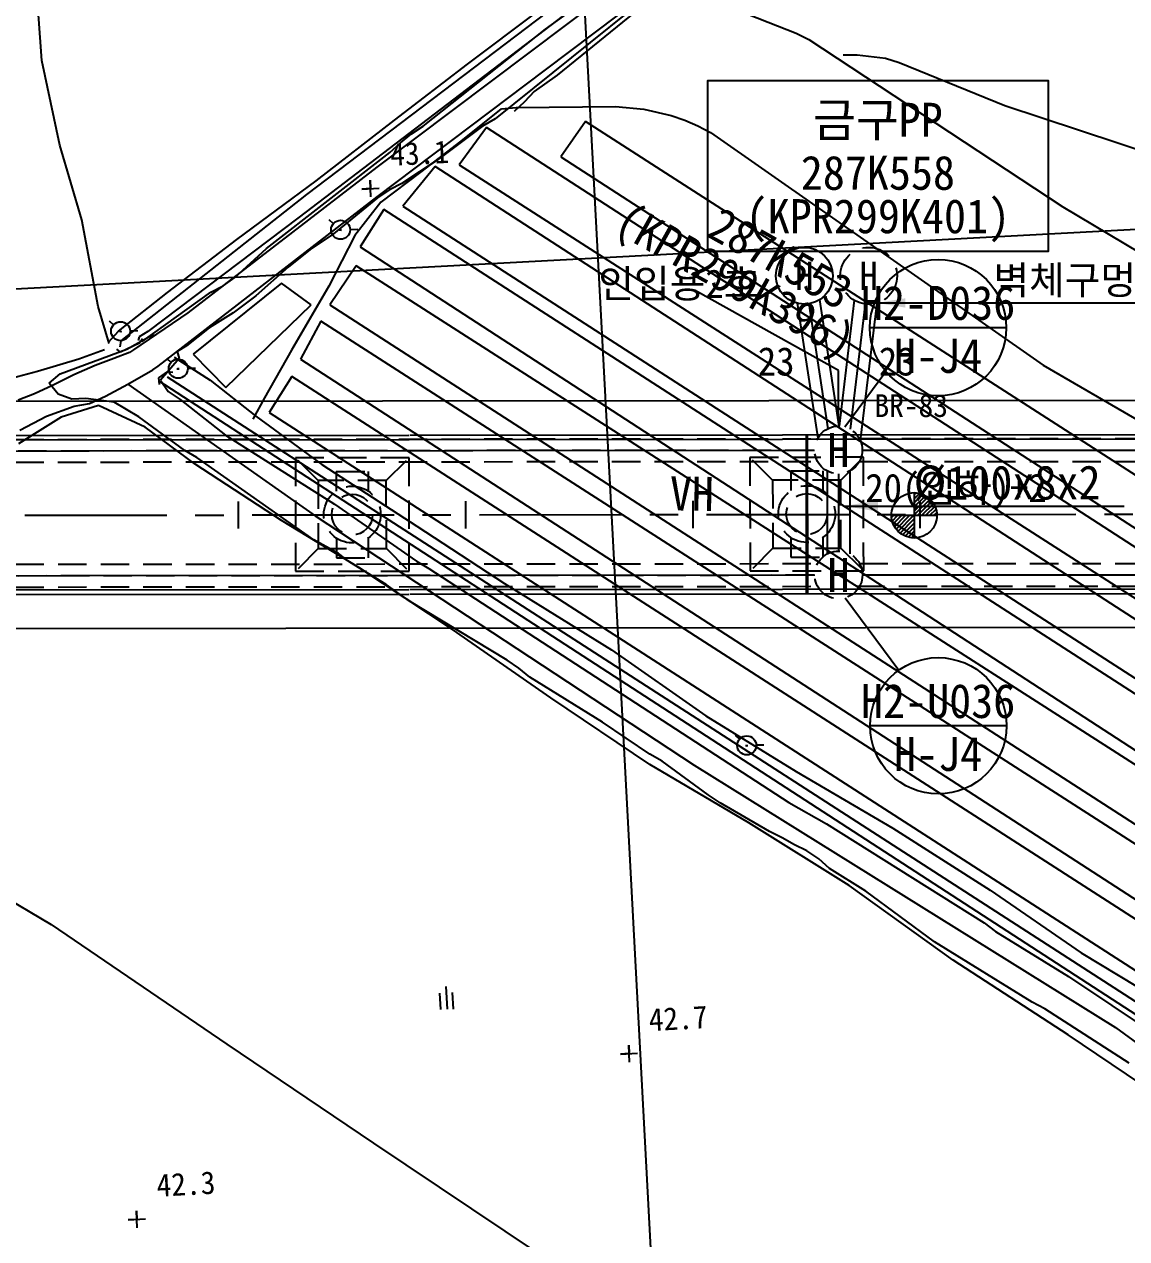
# Model space of a CAD drawing. Header units: millimetres. Extents: x 1510 to 2306, y 1103 to 1810.
# Drawn here: x 2077.2 to 2174.2, y 1418.7 to 1525.7 of the extents above; entities that cross this region are included whole.
import ezdxf
from ezdxf.enums import TextEntityAlignment as Align
from ezdxf.xclip import XClip

# ---------------------------------------------------------------- set-up
doc = ezdxf.new("R2010")
doc.units = ezdxf.units.MM
doc.header["$LTSCALE"] = 10
doc.header["$MEASUREMENT"] = 0
doc.header["$XCLIPFRAME"] = 2
for name, pattern in [('CENTER', [2, 1.25, -0.25, 0.25, -0.25]), ('DASHED2', [0.375, 0.25, -0.125]), ('HIDDEN', [0.375, 0.25, -0.125])]:
    doc.linetypes.add(name, pattern=pattern)
for name, color, linetype in [('ET-DSTA', 3, 'Continuous'), ('TN-CABL', 4, 'Continuous'), ('TN-MANH', 4, 'Continuous'), ('TT-MANH', 4, 'Continuous'), ('TT-TEXT', 3, 'Continuous'), ('TZ-BASE', 253, 'Continuous'), ('TZ-CABL', 4, 'Continuous'), ('TZ-LEAL', 1, 'Continuous'), ('TZ-LEAT', 3, 'Continuous')]:
    doc.layers.add(name, color=color, linetype=linetype)
doc.styles.get("Standard").update_dxf_attribs({"font": 'GulimChe.ttf'})
doc.styles.add('굴림체', font='GulimChe.ttf')
doc.linetypes.add('ZIGZAG', pattern='A,0.0001,-0.2,[131,ltypeshp.shx,S=0.2,R=0,X=-0.2,Y=0],-0.4,[131,ltypeshp.shx,S=0.2,R=180,X=0.2,Y=0],-0.2', length=0.8001)
doc.dimstyles.new('D1', dxfattribs={"dimtxt": 3, "dimasz": 2.5, "dimexe": 0.5, "dimexo": 0.5, "dimgap": 0.5, "dimtad": 1, "dimdec": 0, "dimzin": 1, "dimdsep": 46, "dimlunit": 6, "dimtxsty": 'Standard', "dimcen": 1, "dimclrd": 1, "dimclre": 1, "dimclrt": 3, "dimadec": 0, "dimazin": 0, "dimtfac": 1, "dimtdec": 0, "dimtix": 1, "dimtmove": 2, "dimatfit": 3, "dimfxl": 0, "dimtvp": 2, "dimlwd": -1, "dimlwe": -1, "dimarcsym": 0})
doc.dimstyles.get("Standard").update_dxf_attribs({"dimtxt": 0.18, "dimasz": 0.18, "dimexe": 0.18, "dimexo": 0.0625, "dimgap": 0.09, "dimtad": 0, "dimtih": 1, "dimtoh": 1, "dimdec": 4, "dimzin": 0, "dimdsep": 46, "dimtxsty": 'Standard', "dimcen": 0.09, "dimadec": 0, "dimazin": 0, "dimtfac": 1, "dimtdec": 4, "dimtofl": 0, "dimtmove": 0, "dimatfit": 3, "dimfxl": 0, "dimtolj": 1, "dimtzin": 0, "dimarcsym": 0})

# ---------------------------------------------------------------- blocks, each defined once
blk = doc.blocks.new('JD-FSDGKLDGLK3FSD3')
at = {"layer": 'TZ-BASE'}
for p, q in [((525.24, 143.3), (543.83, -206.56)), ((527.01, 43.24, 42.99), (542.25, 54.29, 42.99)), ((538.81, 51.16, 42.43), (512.19, 31.1, 42.43)), ((527.03, 39.65, 42.66), (541.96, 51.01, 42.66)), ((506.01, 28.67, 42.9), (533.29, 49.39, 42.9)), ((539.19, 48.71, 42.99), (522.59, 35.33, 42.99)), ((482.71, 40.49, 42.76), (482.22, 47.14, 42.76)), ((532.99, 47.8, 42.9), (505.33, 26.68, 42.9)), ((543.17, 45.2, 42.99), (549.07, 42.87, 42.99)), ((520.15, 40.14, 42.86), (526.29, 44.75, 42.86)), ((534.87, 44.72, 42.99), (528.05, 39.19, 42.99)), ((516.25, 34.7, 42.99), (527.01, 43.24, 42.99)), ((549.07, 42.87, 42.99), (550.18, 42.33, 42.99)), ((550.18, 42.33, 42.99), (572.55, 27.59, 42.99)), ((554.45, 40.96, 42.99), (553.21, 40.95, 42.99)), ((556.95, 40.64, 42.99), (554.45, 40.96, 42.99)), ((558.13, 40.28, 42.99), (556.95, 40.64, 42.99)), ((484.29, 33.02, 42.76), (482.71, 40.49, 42.76)), ((512.22, 28.46, 42.66), (527.03, 39.65, 42.66)), ((513.74, 35.21, 42.86), (520.15, 40.14, 42.86)), ((567.44, 36.5, 42.99), (558.13, 40.28, 42.99)), ((528.05, 39.19, 42.99), (526.01, 37.76, 42.99)), ((526.01, 37.76, 42.99), (525.17, 36.83, 42.99)), ((525.17, 36.83, 42.99), (524.25, 35.98, 42.99)), ((524.43, 36.33, 42.99), (533.17, 36.43, 42.99)), ((533.17, 36.43, 42.99), (535.66, 36.2, 42.99)), ((609.5, 22.58, 42.99), (567.44, 36.5, 42.99)), ((523.11, 36.23, 43.23), (519.57, 33.37, 43.23)), ((522.59, 35.33, 42.99), (521.48, 34.71, 42.99)), ((523.16, 36.23, 42.99), (524.43, 36.33, 42.99)), ((535.66, 36.2, 42.99), (538.09, 35.63, 42.99)), ((538.09, 35.63, 42.99), (539.28, 35.23, 42.99)), ((506.83, 29.88, 42.86), (513.74, 35.21, 42.86)), ((515.23, 34.01, 42.99), (516.25, 34.7, 42.99)), ((521.48, 34.71, 42.99), (517.5, 31.7, 42.99)), ((521.83, 34.57, 43.73), (519.43, 31.3, 43.73)), ((599.82, -15.91, 43.73), (521.83, 34.57, 43.73)), ((530.54, 35.12, 43.73), (528.37, 31.99, 43.73)), ((601.53, -10.59, 43.73), (530.54, 35.12, 43.73)), ((539.28, 35.23, 42.99), (540.43, 34.73, 42.99)), ((540.43, 34.73, 42.99), (541.54, 34.15, 42.99)), ((513.32, 32.38, 42.99), (514.25, 33.23, 42.99)), ((514.25, 33.23, 42.99), (515.23, 34.01, 42.99)), ((519.57, 33.37, 43.23), (516.02, 30.64, 43.23)), ((541.54, 34.15, 42.99), (570.8, 13.65, 42.99)), ((486.21, 26.44, 42.76), (484.29, 33.02, 42.76)), ((502.47, 23.92, 42.99), (513.32, 32.38, 42.99)), ((699.47, 31.99), (0, -5.18)), ((512.19, 31.1, 42.43), (495.55, 18.25, 42.43)), ((517.5, 31.7, 42.99), (514.39, 29.65, 42.99)), ((517.3, 31.14, 43.73), (514.46, 27.64, 43.73)), ((598.1, -21.15, 43.73), (517.3, 31.14, 43.73)), ((519.43, 31.3, 43.73), (598.03, -19.18, 43.73)), ((528.37, 31.99, 43.73), (599.34, -13.92, 43.73)), ((511.66, 28.46, 43.06), (511.58, 29.95, 43.06)), ((511.58, 29.95, 43.06), (511.62, 29.2, 43.06)), ((516.02, 30.64, 43.23), (512.54, 27.99, 43.23)), ((499.87, 24.71, 42.86), (506.83, 29.88, 42.86)), ((510.87, 29.16, 43.06), (512.37, 29.24, 43.06)), ((511.62, 29.2, 43.06), (510.87, 29.16, 43.06)), ((513.28, 29.08, 42.99), (512.25, 28.38, 42.99)), ((514.39, 29.65, 42.99), (513.28, 29.08, 42.99)), ((489.67, 15.8, 42.9), (506.01, 28.67, 42.9)), ((492.93, 13.56, 42.66), (512.22, 28.46, 42.66)), ((512.25, 28.38, 42.99), (508.36, 25.21, 42.99)), ((512.54, 27.99, 43.23), (510.24, 25.06, 43.23)), ((512.79, 27.35, 43.21), (510.72, 24.06, 43.21)), ((596.13, -26.41, 43.21), (512.79, 27.35, 43.21)), ((514.46, 27.64, 43.73), (595.63, -24.71, 43.73)), ((572.55, 27.59, 42.99), (604.59, 8.45, 42.99)), ((487.67, 18.83, 42.76), (486.21, 26.44, 42.76)), ((505.33, 26.68, 42.9), (492.04, 16.63, 42.9)), ((507.96, 26.49, 43.11), (508.35, 26.12, 43.11)), ((493.77, 20.06, 42.86), (499.87, 24.71, 42.86)), ((508.36, 25.21, 42.99), (506.32, 23.83, 42.99)), ((510.24, 25.06, 43.23), (507.96, 20.6, 43.23)), ((508.87, 25.56, 43.11), (509.08, 25.55, 43.11)), ((508.98, 25.63, 43.11), (508.99, 25.48, 43.11)), ((509.82, 25.61, 43.11), (510.5, 25.62, 43.11)), ((499.69, 21.36, 42.99), (502.47, 23.92, 42.99)), ((506.32, 23.83, 42.99), (504.37, 22.28, 42.99)), ((510.72, 24.06, 43.21), (593.96, -30.03, 43.21)), ((504.37, 22.28, 42.99), (501.54, 19.76, 42.99)), ((510.35, 22.39, 43.42), (508.04, 18.96, 43.42)), ((594.14, -31.3, 43.42), (510.35, 22.39, 43.42)), ((503.78, 20.87, 43.83), (496.03, 14.61, 43.83)), ((497.56, 20.09, 42.99), (498.67, 20.63, 42.99)), ((498.67, 20.63, 42.99), (499.69, 21.36, 42.99)), ((506.39, 18.96, 43.83), (503.78, 20.87, 43.83)), ((507.96, 20.6, 43.23), (504.66, 14.96, 43.23)), ((489.44, 16.65, 42.86), (493.77, 20.06, 42.86)), ((491.52, 15.73, 42.99), (497.56, 20.09, 42.99)), ((501.54, 19.76, 42.99), (499.55, 18.26, 42.99)), ((488.62, 15.56, 42.76), (487.67, 18.83, 42.76)), ((495.55, 18.25, 42.43), (490.76, 15.01, 42.43)), ((499.55, 18.26, 42.99), (497.41, 16.95, 42.99)), ((498.88, 11.69, 43.83), (506.39, 18.96, 43.83)), ((508.04, 18.96, 43.42), (591.86, -35.14, 43.42)), ((488.61, 17.56, 42.96), (489, 17.19, 42.96)), ((507.24, 17.54, 43.42), (505.46, 14.19, 43.42)), ((592.29, -37.13, 43.42), (507.24, 17.54, 43.42)), ((488.57, 15.68, 42.86), (489.44, 16.65, 42.86)), ((489.52, 16.64, 42.96), (489.72, 16.63, 42.96)), ((489.63, 16.71, 42.96), (489.64, 16.55, 42.96)), ((490.17, 15.06, 42.99), (492.39, 16.29, 42.99)), ((490.47, 16.68, 42.96), (491.14, 16.7, 42.96)), ((491.25, 16.16, 42.9), (491.19, 15.83, 42.9)), ((492.04, 16.63, 42.9), (491.25, 16.16, 42.9)), ((492.39, 16.29, 42.99), (492.7, 16.32, 42.99)), ((497.41, 16.95, 42.99), (495.43, 15.36, 42.99)), ((484.31, 12.9, 42.99), (490.17, 15.06, 42.99)), ((485.95, 14.21, 42.86), (488.2, 15.03, 42.86)), ((489.62, 14.81, 42.9), (489.31, 15.07, 42.9)), ((489.59, 15.26, 42.9), (489.67, 15.8, 42.9)), ((491.29, 15.59, 42.9), (489.62, 14.81, 42.9)), ((490.76, 15.01, 42.43), (490.4, 14.78, 42.43)), ((491.55, 15.98, 42.9), (491.29, 15.59, 42.9)), ((495.43, 15.36, 42.99), (494.6, 14.85, 42.99)), ((482.32, 13.12, 42.86), (485.95, 14.21, 42.86)), ((489.04, 14.23, 42.43), (487.4, 13.61, 42.43)), ((490.4, 14.78, 42.43), (489.04, 14.23, 42.43)), ((494.77, 14.24, 42.99), (493.13, 12.34, 42.99)), ((493.68, 14.26, 43.21), (494.07, 13.89, 43.21)), ((494.35, 14.37, 43.23), (497.51, 12.33, 43.23)), ((494.6, 14.85, 42.99), (494.77, 14.24, 42.99)), ((496.03, 14.61, 43.83), (498.88, 11.69, 43.83)), ((504.66, 14.96, 43.23), (502.29, 10.78, 43.23)), ((505.46, 14.19, 43.42), (590.33, -40.78, 43.42)), ((479.69, 12.43, 42.86), (482.32, 13.12, 42.86)), ((483.33, 12.08, 42.99), (484.31, 12.9, 42.99)), ((487.4, 13.61, 42.43), (485.52, 12.81, 42.43)), ((490.28, 11.97, 42.66), (492.46, 13.24, 42.66)), ((492.46, 13.24, 42.66), (492.93, 13.56, 42.66)), ((493, 12.54, 42.9), (493.79, 13.09, 42.9)), ((493.79, 13.09, 42.9), (494.24, 13.04, 42.9)), ((494.59, 13.34, 43.21), (494.79, 13.33, 43.21)), ((494.7, 13.41, 43.21), (494.7, 13.25, 43.21)), ((495.53, 13.38, 43.21), (496.21, 13.4, 43.21)), ((570.8, 13.65, 42.99), (588.21, 3.54, 42.99)), ((483.65, 11.85, 42.43), (482.05, 11.12, 42.43)), ((484.15, 11.11, 42.99), (483.33, 12.08, 42.99)), ((485.52, 12.81, 42.43), (483.65, 11.85, 42.43)), ((488.29, 10.91, 42.66), (490.28, 11.97, 42.66)), ((490.28, 11.97, 43.11), (506.76, 0.38, 43.11)), ((493.04, 11.96, 42.9), (493, 12.54, 42.9)), ((590.07, -50.74, 42.9), (493.02, 12.25, 42.9)), ((493.13, 12.34, 42.99), (493.82, 11.32, 42.99)), ((493.74, 12.63, 42.9), (590.29, -49.73, 42.9)), ((497.51, 12.33, 43.23), (501.54, 9.16, 43.23)), ((504.71, 12.65, 43.48), (502.71, 9.49, 43.48)), ((590.42, -42.54, 43.48), (504.71, 12.65, 43.48)), ((482.05, 11.12, 42.43), (480.61, 10.56, 42.43)), ((485.33, 10.66, 42.99), (484.15, 11.11, 42.99)), ((486.57, 10.71, 42.99), (485.33, 10.66, 42.99)), ((489.07, 10.4, 42.99), (486.57, 10.71, 42.99)), ((486.9, 10.28, 42.66), (488.29, 10.91, 42.66)), ((493.82, 11.32, 42.99), (494.87, 10.62, 42.99)), ((502.29, 10.78, 43.23), (501.27, 8.89, 43.23)), ((-0.01, 10.03), (699.99, 10.68)), ((483.1, 9.17, 42.66), (485.55, 10.05, 42.66)), ((487.7, 10.09, 43.03), (484.39, 9.06, 43.03)), ((485.55, 10.05, 42.66), (486.9, 10.28, 42.66)), ((491.79, 8.2, 43.03), (487.7, 10.09, 43.03)), ((491.22, 9.11, 42.99), (489.07, 10.4, 42.99)), ((494.87, 10.62, 42.99), (498.85, 7.48, 42.99)), ((484.39, 9.06, 43.03), (480.64, 6.72, 43.03)), ((480.76, 7.93, 42.66), (483.1, 9.17, 42.66)), ((495.27, 6.15, 42.99), (491.22, 9.11, 42.99)), ((501.54, 9.16, 43.23), (507.34, 4.92, 43.23)), ((502.71, 9.49, 43.48), (588.6, -45.89, 43.48)), ((440.08, 7.44), (514.98, 7.5)), ((496.2, 4.93, 43.03), (491.79, 8.2, 43.03)), ((515.08, 7.5), (589.98, 7.57)), ((549.96, 7.54), (549.97, -6.46)), ((550.06, 7.54), (550.07, -6.46)), ((440.08, 7.04), (514.98, 7.1)), ((498.85, 7.48, 42.99), (508.45, 1.42, 42.99)), ((515.08, 7.1), (589.98, 7.17)), ((496.35, 5.53, 42.99), (495.27, 6.15, 42.99)), ((506.62, -1.73, 42.99), (496.35, 5.53, 42.99)), ((503.78, -0.04, 43.03), (496.2, 4.93, 43.03)), ((507.34, 4.92, 43.23), (515.7, -0.53, 43.23)), ((559.47, 2.43), (559.47, -1.57)), ((559.47, 2.23), (559.66, 2.42)), ((559.47, 1.87), (559.96, 2.37)), ((559.47, 1.52), (560.22, 2.28)), ((559.47, 1.17), (560.46, 2.16)), ((500, -0.74), (500, 1.66)), ((508.45, 1.42, 42.99), (515.66, -3.62, 42.99)), ((520, -0.72), (520, 1.68)), ((540, -0.7), (540, 1.7)), ((559.47, 0.81), (560.67, 2.02)), ((559.47, 0.46), (560.86, 1.86)), ((559.79, 0.43), (561.03, 1.67)), ((560, -0.69), (560, 1.71)), ((560.14, 0.43), (561.18, 1.47)), ((560.5, 0.43), (561.3, 1.23)), ((506.76, 0.38, 43.11), (540.09, -21.56, 43.11)), ((557.47, 0.43), (561.47, 0.43)), ((557.48, 0.24), (557.67, 0.43)), ((557.53, -0.07), (558.02, 0.43)), ((557.62, -0.33), (558.38, 0.43)), ((557.73, -0.57), (558.73, 0.43)), ((557.88, -0.78), (559.08, 0.43)), ((558.04, -0.97), (559.44, 0.43)), ((558.23, -1.14), (559.47, 0.11)), ((560.85, 0.43), (561.39, 0.97)), ((561.2, 0.43), (561.45, 0.68)), ((510.6, -4.16, 43.03), (503.78, -0.04, 43.03)), ((515.7, -0.53, 43.23), (523.41, -5.58, 43.23)), ((558.43, -1.28), (559.47, -0.25)), ((558.67, -1.4), (559.47, -0.6)), ((558.93, -1.5), (559.47, -0.95)), ((508.81, -2.93, 42.99), (506.62, -1.73, 42.99)), ((559.22, -1.56), (559.47, -1.31)), ((509.81, -3.68, 42.99), (508.81, -2.93, 42.99)), ((513.01, -5.67, 42.99), (509.81, -3.68, 42.99)), ((518.84, -9.62, 43.03), (510.6, -4.16, 43.03)), ((515.66, -3.62, 42.99), (516.74, -4.24, 42.99)), ((516.74, -4.24, 42.99), (548.44, -24.86, 42.99)), ((440.09, -6.16), (514.99, -6.1)), ((515.05, -7.13, 42.99), (513.01, -5.67, 42.99)), ((515.09, -6.1), (589.99, -6.03)), ((523.41, -5.58, 43.23), (532.83, -11.4, 43.23)), ((440.09, -6.56), (514.99, -6.5)), ((523.64, -12.32, 42.99), (515.05, -7.13, 42.99)), ((515.09, -6.5), (589.99, -6.43)), ((0.01, -9.97), (700.01, -9.32)), ((527.48, -15.63, 43.03), (518.84, -9.62, 43.03)), ((532.83, -11.4, 43.23), (541.13, -17.23, 43.23)), ((524.68, -13.03, 42.99), (523.64, -12.32, 42.99)), ((525.65, -13.82, 42.99), (524.68, -13.03, 42.99)), ((532.04, -17.77, 42.99), (525.65, -13.82, 42.99)), ((536.21, -21.51, 43.03), (527.48, -15.63, 43.03)), ((536.21, -20.6, 42.99), (532.04, -17.77, 42.99)), ((541.13, -17.23, 43.23), (549.08, -22.14, 43.23)), ((543.71, -18.92, 43.11), (544.1, -19.28, 43.11)), ((544.62, -19.84, 43.11), (544.82, -19.85, 43.11)), ((544.72, -19.77, 43.11), (544.73, -19.93, 43.11)), ((545.56, -19.79, 43.11), (546.24, -19.78, 43.11)), ((537.28, -21.22, 42.99), (536.21, -20.6, 42.99)), ((541.34, -24.19, 42.99), (537.28, -21.22, 42.99)), ((544.91, -26.65, 43.03), (536.21, -21.51, 43.03)), ((540.09, -21.56, 43.11), (577.17, -44.67, 43.11)), ((549.08, -22.14, 43.23), (557.57, -27.13, 43.23)), ((542.38, -24.89, 42.99), (541.34, -24.19, 42.99)), ((546.73, -27.42, 42.99), (542.38, -24.89, 42.99)), ((548.44, -24.86, 42.99), (551.75, -26.73, 42.99)), ((553.73, -32.15, 43.03), (544.91, -26.65, 43.03)), ((551.75, -26.73, 42.99), (565.63, -35.45, 42.99)), ((547.84, -27.96, 42.99), (546.73, -27.42, 42.99)), ((557.57, -27.13, 43.23), (566.14, -32.56, 43.23)), ((548.92, -28.58, 42.99), (547.84, -27.96, 42.99)), ((550.03, -29.12, 42.99), (548.92, -28.58, 42.99)), ((473.44, -29.61, 43.25), (483.53, -35.59, 43.25)), ((551.07, -29.83, 42.99), (550.03, -29.12, 42.99)), ((552, -30.67, 42.99), (551.07, -29.83, 42.99)), ((555.2, -32.66, 42.99), (552, -30.67, 42.99)), ((562.88, -38.74, 43.03), (553.73, -32.15, 43.03)), ((561.26, -37.13, 42.99), (555.2, -32.66, 42.99)), ((566.14, -32.56, 43.23), (574.17, -38.08, 43.23)), ((483.53, -35.59, 43.25), (498.98, -46.14, 43.25)), ((565.63, -35.45, 42.99), (566.63, -36.2, 42.99)), ((566.63, -36.2, 42.99), (573.03, -40.19, 42.99)), ((569.85, -42.44, 42.99), (561.26, -37.13, 42.99)), ((574.17, -38.08, 43.23), (581.64, -42.61, 43.23)), ((573.01, -45.3, 43.03), (562.88, -38.74, 43.03)), ((573.03, -40.19, 42.99), (581.44, -45.8, 42.99)), ((517.7, -41.64, 42.92), (517.77, -43.09, 42.92)), ((518.25, -41.05, 42.92), (518.36, -43.06, 42.92)), ((518.93, -43.05, 42.92), (518.85, -41.58, 42.92)), ((570.97, -43.02, 42.99), (569.85, -42.44, 42.99)), ((578.37, -47.8, 42.99), (570.97, -43.02, 42.99)), ((577.17, -44.67, 43.11), (587.41, -52.13, 43.11)), ((581.77, -51.22, 43.03), (573.01, -45.3, 43.03)), ((498.98, -46.14, 43.25), (511.87, -54.85, 43.25)), ((533.63, -47.01, 42.73), (535.13, -46.93, 42.73)), ((534.38, -46.97, 42.73), (533.63, -47.01, 42.73)), ((534.42, -47.72, 42.73), (534.34, -46.22, 42.73)), ((534.34, -46.22, 42.73), (534.38, -46.97, 42.73)), ((511.87, -54.85, 43.25), (526.28, -64.52, 43.25)), ((491.1, -62.31, 42.27), (491.02, -60.81, 42.27)), ((491.02, -60.81, 42.27), (491.06, -61.56, 42.27)), ((490.31, -61.6, 42.27), (491.81, -61.52, 42.27)), ((491.06, -61.56, 42.27), (490.31, -61.6, 42.27))]:
    blk.add_line(p, q, dxfattribs=at)
at = {"layer": 'TZ-BASE', "linetype": 'DASHED2'}
for p, q in [((507.01, 3.5), (505.01, 5.5)), ((515.01, 5.5), (505.01, 5.5)), ((505.01, 5.5), (505.02, -4.5)), ((513.01, 3.5), (515.01, 5.5)), ((515.02, -4.5), (515.01, 5.5)), ((555.01, 5.54), (545.01, 5.53)), ((547.01, 3.53), (545.01, 5.53)), ((545.01, 5.53), (545.02, -4.47)), ((553.01, 3.54), (555.01, 5.54)), ((555.02, -4.46), (555.01, 5.54)), ((508.61, 4.3), (508.61, 2.57)), ((508.61, 4.3), (511.41, 4.3)), ((511.41, 4.3), (511.41, 2.57)), ((548.61, 4.34), (551.41, 4.34)), ((548.61, 4.34), (548.61, 2.61)), ((551.41, 4.34), (551.41, 2.61)), ((513.01, 3.5), (507.01, 3.5)), ((507.01, 3.5), (507.02, -2.5)), ((513.02, -2.5), (513.01, 3.5)), ((553.01, 3.54), (547.01, 3.53)), ((547.01, 3.53), (547.02, -2.47)), ((553.02, -2.46), (553.01, 3.54)), ((508.62, -1.57), (508.62, -3.3)), ((511.42, -1.57), (511.42, -3.3)), ((548.62, -1.54), (548.62, -3.26)), ((551.42, -1.53), (551.42, -3.26)), ((507.02, -2.5), (505.02, -4.5)), ((507.02, -2.5), (513.02, -2.5)), ((513.02, -2.5), (515.02, -4.5)), ((547.02, -2.47), (545.02, -4.47)), ((547.02, -2.47), (553.02, -2.46)), ((553.02, -2.46), (555.02, -4.46)), ((508.62, -3.3), (511.42, -3.3)), ((548.62, -3.26), (551.42, -3.26)), ((505.02, -4.5), (515.02, -4.5)), ((545.02, -4.47), (555.02, -4.46))]:
    blk.add_line(p, q, dxfattribs=at)
at = {"layer": 'TZ-BASE', "linetype": 'CENTER'}
blk.add_lwpolyline([(0, 0), (201.2, 0.18), (401.2, 0.37), (601.2, 0.55), (700, 0.64)], dxfattribs=at)
at = {"layer": 'TZ-BASE'}
for centre, radius in [((508.99, 25.57, 43.11), 0.837), ((489.63, 16.64, 42.96), 0.837), ((494.7, 13.34, 43.21), 0.837), ((559.47, 0.43), 2), ((544.73, -19.83, 43.11), 0.837)]:
    blk.add_circle(centre, radius, dxfattribs=at)
at = {"layer": 'TZ-BASE', "linetype": 'DASHED2'}
for centre, radius in [((510.01, 0.5), 2.5), ((510.01, 0.5), 1.8), ((550.01, 0.54), 2.5), ((550.01, 0.54), 1.8)]:
    blk.add_circle(centre, radius, dxfattribs=at)
at = {"layer": 'TZ-BASE', "style": '굴림체'}
for s, height, rotation, p in [('43.1', 2, 3.042, (513.4, 31.19, 42.44)), ('BR-83', 2, 0.0012, (555.97, 9.09)), ('VH', 3, 359.146, (537.94, 0.87)), ('42.7', 2, 3.042, (536.16, -44.99, 42.44)), ('42.3', 2, 3.042, (492.85, -59.57, 42.44))]:
    blk.add_text(s, height=height, rotation=rotation, dxfattribs=at).set_placement(p)
blk = doc.blocks.new('JD-FJF76J')
at = {"layer": 'TZ-BASE'}
for p, q in [((552.72, 88.18), (540.06, 95.27)), ((567.5, 91.95), (555.5, 91.95)), ((552.72, 83.82), (552.72, 88.18)), ((553.3, 83.21), (556.91, 88.08)), ((553.31, 68.17), (558.04, 61.79)), ((567.51, 56.9), (555.51, 56.9))]:
    blk.add_line(p, q, dxfattribs=at)
at = {"layer": 'TZ-BASE', "flags": 128}
blk.add_lwpolyline([(552.72, 83.82), (552.72, 88.18)], dxfattribs=at)
at = {"layer": 'TZ-BASE'}
for centre in [(561.5, 91.95), (561.51, 56.9)]:
    blk.add_circle(centre, 6, dxfattribs=at)
at = {"layer": 'TZ-BASE', "style": '굴림체'}
for s, p in [('(KPR299K396)', (532.81, 100.48)), ('287K553', (540.98, 100.07))]:
    blk.add_text(s, height=3, rotation=330.7613, dxfattribs=at).set_placement(p)
for s, rotation, p in [('H2-D036', 0, (561.5, 94.11)), ('H-J4', 0, (561.5, 89.45)), ('Ø100x8x2', 0.0518, (567.57, 78.32)), ('H2-U036', 0, (561.5, 59.06)), ('H-J4', 0, (561.5, 54.4))]:
    blk.add_text(s, height=3, rotation=rotation, dxfattribs=at).set_placement(p, align=Align.MIDDLE)
at = {"layer": 'TZ-BASE'}
blk.add_leader([(553.22, 76.25), (577.88, 76.25)], dimstyle='Standard', override={"dimtxt": 3, "dimasz": 3, "dimexe": 2, "dimexo": 3, "dimgap": 1, "dimtad": 0, "dimtih": 0, "dimtxsty": '굴림체', "dimcen": 1, "dimaunit": 1, "dimadec": 8, "dimtix": 1, "dimtofl": 1, "dimtmove": 2, "dimtvp": 2}, dxfattribs=at)

msp = doc.modelspace()

# ---------------------------------------------------------------- linework, layer by layer
at = {"layer": 'TN-CABL', "linetype": 'ZIGZAG', "ltscale": 0.5}
for points in [[(2146.26, 1501.06), (2147.94, 1490.07)], [(2151.24, 1501.05), (2149.91, 1490.02)], [(1697.95, 1487.78), (2146.78, 1488.19)], [(2150.98, 1488.19), (2296.08, 1488.19)], [(1697.96, 1476.78), (2146.79, 1477.19)], [(2150.99, 1477.19), (2296.09, 1477.19)]]:
    msp.add_lwpolyline(points, dxfattribs=at)
at = {"layer": 'TN-MANH', "linetype": 'HIDDEN'}
for centre in [(2148.88, 1488.19), (2148.89, 1477.19)]:
    msp.add_circle(centre, 2.1, dxfattribs=at)
at = {"layer": 'TZ-CABL'}
for points in [[(2147.21, 1501.42), (2148.92, 1490.29)], [(2150.27, 1501.38), (2148.93, 1490.29)], [(2145.24, 1501.12), (2147.06, 1489.24)], [(2152.26, 1501.14), (2150.8, 1489.04)], [(2147.88, 1486.35), (2147.88, 1479.04)], [(2149.88, 1486.35), (2149.88, 1479.04)]]:
    msp.add_lwpolyline(points, dxfattribs=at)
at = {"layer": 'TZ-CABL', "linetype": 'HIDDEN'}
for points in [[(1697.7, 1488.78), (2147.03, 1489.19)], [(2150.72, 1489.19), (2296.08, 1489.19)], [(1697.95, 1487.78), (2146.78, 1488.19)], [(2150.98, 1488.19), (2296.08, 1488.19)], [(1697.7, 1486.78), (2147.03, 1487.19)], [(2150.72, 1487.19), (2296.08, 1487.19)], [(1697.71, 1477.78), (2147.32, 1478.19)], [(2150.73, 1478.19), (2296.09, 1478.19)], [(1697.96, 1476.78), (2146.79, 1477.19)], [(2150.99, 1477.19), (2296.09, 1477.19)], [(1697.71, 1475.78), (2147.04, 1476.19)], [(2150.44, 1476.19), (2296.09, 1476.19)]]:
    msp.add_lwpolyline(points, dxfattribs=at)
at = {"layer": 'TZ-CABL', "linetype": 'ZIGZAG', "ltscale": 0.5}
msp.add_lwpolyline([(2148.88, 1486.09), (2148.88, 1479.29)], dxfattribs=at)
at = {"layer": 'TZ-CABL'}
msp.add_circle((2145.88, 1503.53), 2.5, dxfattribs=at)
at = {"layer": 'TZ-CABL', "linetype": 'HIDDEN'}
msp.add_circle((2151.54, 1503.53), 2.5, dxfattribs=at)
at = {"layer": 'TZ-LEAL', "ltscale": 0.5}
msp.add_lwpolyline([(2137.35, 1505.7), (2167.35, 1505.7), (2167.35, 1520.7), (2137.35, 1520.7)], close=True, dxfattribs=at)

# ---------------------------------------------------------------- block references
at = {"layer": 'TZ-BASE'}
ref = msp.add_blockref('JD-FSDGKLDGLK3FSD3', (1596.08, 1482.01), dxfattribs=at)
XClip(ref).set_block_clipping_path([(699.9307781947, 75.6432794993), (-0.068926229, 74.9999683278), (0.0689262292, -74.9999686265), (700.0686305886, -74.3566571564)])
msp.add_blockref('JD-FJF76J', (1596.15, 1407.01), dxfattribs=at)

# ---------------------------------------------------------------- texts
at = {"layer": 'ET-DSTA', "style": '굴림체'}
for s, p in [('금구PP', (2152.35, 1517.2)), ('287K558', (2152.35, 1512.58)), ('(KPR299K401)', (2152.35, 1508.55))]:
    msp.add_text(s, height=3, rotation=0, dxfattribs=at).set_placement(p, align=Align.MIDDLE)
at = {"layer": 'TN-MANH', "linetype": 'ByBlock', "style": '굴림체'}
for p in [(2148.88, 1488.19), (2148.89, 1477.19)]:
    msp.add_text('H', height=3, rotation=0, dxfattribs=at).set_placement(p, align=Align.MIDDLE)
at = {"layer": 'TT-MANH', "style": '굴림체'}
for p in [(2145.88, 1503.53), (2151.54, 1503.53)]:
    msp.add_text('H', height=2.5, dxfattribs=at).set_placement(p, align=Align.MIDDLE)
at = {"layer": 'TT-TEXT', "style": '굴림체'}
for s, p in [('인입용2호', (2134.83, 1501.59)), ('23', (2143.4, 1494.75)), ('23', (2154.05, 1494.75)), ('20(입하)+2', (2159.22, 1483.61))]:
    msp.add_text(s, height=2.5, dxfattribs=at).set_placement(p, align=Align.CENTER)
at = {"layer": 'TZ-LEAT', "insert": (2162.52, 1501.64), "char_height": 2.5, "attachment_point": 7}
msp.add_mtext('벽체구멍뚫기Ø150x2', dxfattribs=at)

# ---------------------------------------------------------------- leaders
at = {"layer": 'TZ-LEAL', "annotation_type": 0, "has_hookline": 1, "hookline_direction": 0, "text_width": 31.78}
msp.add_leader([(2152.26, 1501.14), (2162.02, 1501.14)], dimstyle='D1', dxfattribs=at)

doc.saveas('drawing.dxf')
